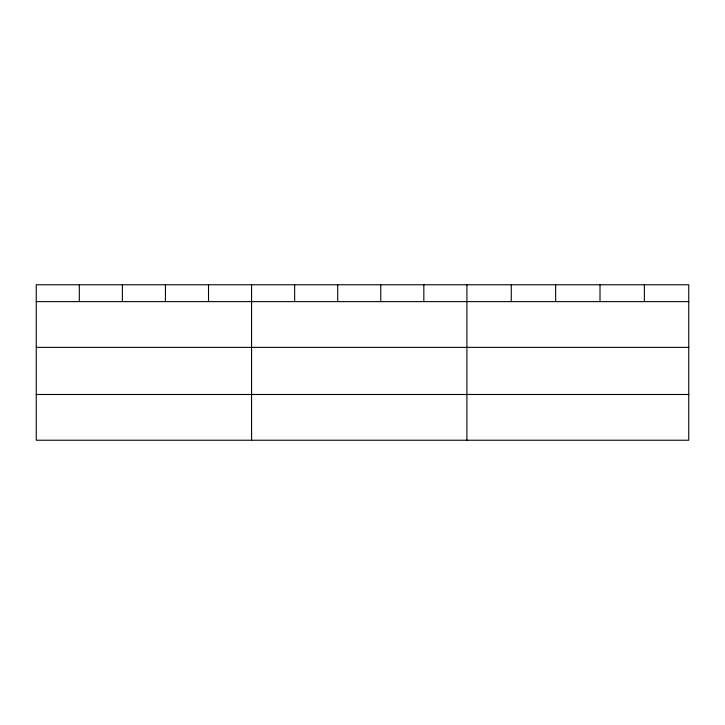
<?xml version="1.0" encoding="UTF-8"?>
<svg xmlns="http://www.w3.org/2000/svg" width="725" height="725" viewBox="0 0 725 725"><rect width="100%" height="100%" fill="white"/><g stroke="black" fill="none" stroke-linecap="round" stroke-linejoin="round"><path stroke-width="1.09" d="M688.75 347.366L688.75 284.762L36.25 284.762L36.25 440.238L688.75 440.238L688.75 347.366L36.25 347.366M36.25 301.618L688.75 301.618M36.25 394.491L688.75 394.491M644.38 284.762L644.38 301.618M600.01 284.762L600.01 301.618M555.64 284.762L555.64 301.618M511.27 284.762L511.27 301.618M466.9 284.762L466.9 440.238M423.835 284.762L423.835 301.618M380.77 284.762L380.77 301.618M337.705 284.762L337.705 301.618M294.64 284.762L294.64 301.618M251.575 284.762L251.575 440.238M208.51 284.762L208.51 301.618M165.445 284.762L165.445 301.618M122.38 284.762L122.38 301.618M79.315 284.762L79.315 301.618"/></g></svg>
